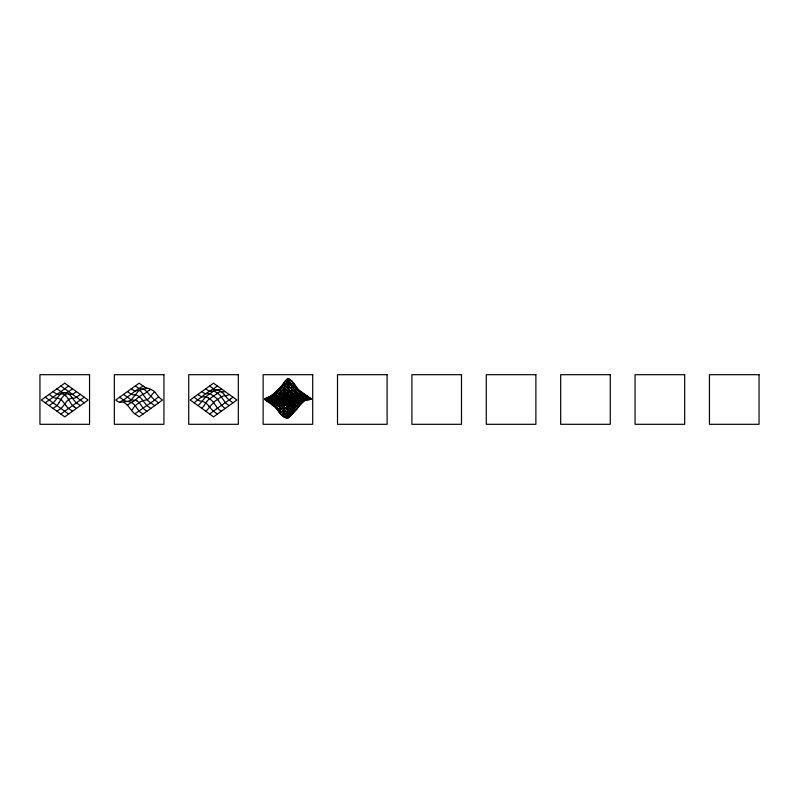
<?xml version="1.0" encoding="UTF-8"?>
<svg xmlns="http://www.w3.org/2000/svg" width="799" height="799" viewBox="0 0 799 799"><rect width="100%" height="100%" fill="white"/><g stroke="black" fill="none" stroke-linecap="round" stroke-linejoin="round"><path stroke-width="1.2" d="M59.246 402.316L61.803 398.082A13.783 13.783 0 0 1 63.101 396.434A13.034 13.034 0 0 1 64.749 395.066L66.047 394.227A3.625 3.625 0 0 1 68.185 393.877L68.644 393.967A16.529 16.529 0 0 1 69.293 394.137L70.731 394.466A3.516 3.516 0 0 0 72.549 394.247L73.508 393.697A21.263 21.263 0 0 0 74.167 393.248L76.434 391.6M204.594 404.723L206.691 401.637M204.434 404.973L204.125 405.443A19.516 19.516 0 0 1 201.857 408.339L190.152 400.019L213.523 383.19L236.904 400.019L213.523 416.858L201.837 408.319M283.525 383.46L280.119 387.785A29.283 29.283 0 0 1 279.64 388.274L275.575 392.229M294.741 384.838L294.252 384.129A28.025 28.025 0 0 0 293.113 382.581L291.815 381.163A15.341 15.341 0 0 0 290.676 380.234L287.92 378.596A12.654 12.654 0 0 0 286.621 379.685L285.323 381.083A29.313 29.313 0 0 0 284.334 382.341L282.716 384.599L286.621 387.195L291.815 392.549L295.71 395.355L302.202 396.873L306.097 399.949A8.35 8.35 0 0 1 307.395 399.73A18.577 18.577 0 0 1 307.885 399.69L309.333 399.58A6.262 6.262 0 0 0 309.992 399.46L311.29 399.021L306.906 395.845M282.566 384.818L282.247 385.258A27.086 27.086 0 0 1 281.428 386.336A22.212 22.212 0 0 1 280.119 387.785L274.447 393.328A27.096 27.096 0 0 1 273.628 394.057A19.715 19.715 0 0 1 272.329 395.086A16.19 16.19 0 0 1 271.031 395.934L269.732 396.614A23.95 23.95 0 0 1 269.243 396.843M283.695 383.23L285.323 381.083L286.621 381.612L289.218 383.61L297.008 392.649L306.097 397.403L308.694 399.64L309.992 399.46A8.13 8.13 0 0 0 311.29 399.021L303.011 393.238M278.661 411.465L279.3 412.344A30.332 30.332 0 0 0 280.119 413.413L281.418 414.841A16.17 16.17 0 0 0 282.726 415.939L284.015 416.868A10.767 10.767 0 0 0 284.834 417.348L285.323 417.577A6.192 6.192 0 0 0 286.621 417.947L287.92 418.057L289.218 416.998A24.549 24.549 0 0 0 290.506 415.72L295.87 410.077A25.348 25.348 0 0 0 297.008 408.818L299.116 406.002M304.799 400.429A9.438 9.438 0 0 0 303.5 401.238A12.794 12.794 0 0 0 302.202 402.306A17.448 17.448 0 0 0 300.903 403.685A29.553 29.553 0 0 0 299.925 404.913L297.827 407.77A25.938 25.938 0 0 1 297.008 408.818L289.218 416.998A16.799 16.799 0 0 1 287.92 418.057A6.472 6.472 0 0 1 286.621 417.937L284.015 416.868A20.524 20.524 0 0 1 282.726 415.939L281.418 414.841A16.16 16.16 0 0 1 280.129 413.403L277.213 409.438A28.135 28.135 0 0 0 276.224 408.179A14.811 14.811 0 0 0 274.936 406.801L272.01 404.674M299.275 405.782L304.799 400.439A6.841 6.841 0 0 1 306.097 399.939L308.694 399.64M201.757 401.478L206.542 396.094L213.523 391.21A10.097 10.097 0 0 1 216.369 390.262L218.147 390.052M209.548 407.091L214.332 401.697L221.323 396.823A10.097 10.097 0 0 1 224.159 395.875L225.218 395.755L226.676 397.552A18.737 18.737 0 0 0 229.093 400.019A20.664 20.664 0 0 0 229.922 400.609L233.008 402.826M209.468 407.19L207.61 409.497A13.373 13.373 0 0 1 205.733 411.245M201.598 401.687L199.82 403.885A13.373 13.373 0 0 1 197.942 405.632M152.939 401.308L158.621 396.843L156.354 393.877A22.252 22.252 0 0 0 155.066 392.279L154.726 391.939A9.898 9.898 0 0 0 154.247 391.5L153.428 390.841A22.112 22.112 0 0 0 152.929 390.471L149.693 388.873A12.135 12.135 0 0 0 147.895 388.244L141.413 389.632A18.587 18.587 0 0 1 140.924 389.812L140.764 389.862A5.643 5.643 0 0 1 140.274 390.002L138.487 391.011L131.346 399.72A5.913 5.913 0 0 1 129.228 401.068M134.871 413.872A17.628 17.628 0 0 1 131.655 410.586L133.773 407.33A30.652 30.652 0 0 1 135.241 405.822A28.215 28.215 0 0 1 136.859 404.374L139.136 402.666L139.805 403.435A24.639 24.639 0 0 1 140.764 404.753L143.031 407.979A10.417 10.417 0 0 0 144.809 409.737A21.443 21.443 0 0 0 145.308 410.077L146.926 411.245M275.415 392.399L271.031 395.934A17.388 17.388 0 0 1 269.732 396.614L267.136 397.752A18.097 18.097 0 0 0 265.837 398.401L264.539 399.21L266.157 400.449M216.289 408.938L230.571 398.971M215.96 409.218L209.628 414.052M285.323 381.083A16.929 16.929 0 0 1 286.611 379.685L287.92 378.596A7.261 7.261 0 0 1 289.218 379.205L291.815 381.163A13.893 13.893 0 0 1 293.103 382.581M266.976 401.078C277.603 408.549 286.222 387.565 293.113 382.581L294.412 384.349C286.691 390.701 281.368 403.505 270.382 403.575M280.119 413.413L295.71 397.592L303.5 393.577L305.288 394.796M286.621 417.947C294.981 411.974 298.017 397.552 309.992 398.002M291.815 381.163C284.174 388.194 280 400.569 268.434 402.187L265.348 399.83M278.821 411.685L285.323 405.043L294.412 397.512L302.202 392.649L303.5 393.577M285.323 417.577C293.642 411.415 296.449 396.444 308.694 397.053M281.418 414.841C289.088 407.949 293.692 396.474 304.799 394.476M294.901 385.078L295.71 386.287L280.119 401.408L272.329 404.883L268.434 402.187M289.218 379.205L274.926 395.595L265.837 400.199M277.852 410.326C283.475 403.445 293.513 396.394 301.393 392.059M284.015 416.868C292.414 410.676 295.111 395.815 307.395 396.164M290.516 380.104C282.906 387.195 278.611 399.29 267.136 401.198M282.716 415.939C290.866 409.687 294.711 394.566 306.746 395.735M149.363 390.192A19.436 19.436 0 0 0 147.246 391.59L146.766 391.969A15.87 15.87 0 0 0 145.458 393.088L141.083 395.385A15.66 15.66 0 0 0 139.136 396.713A28.205 28.205 0 0 0 137.837 397.812L136.05 399.49A20.424 20.424 0 0 1 135.57 399.939L135.241 400.219A12.345 12.345 0 0 1 133.123 401.557M302.202 392.649L300.094 391.13A21.763 21.763 0 0 1 299.605 390.771L297.008 388.124L281.418 401.767L273.628 405.762L272.329 404.883M194.047 402.826L205.733 393.657L215.151 387.635M273.628 405.772A13.843 13.843 0 0 1 274.936 406.801L276.224 408.179L299.605 390.771L300.903 391.71M60.854 414.052L84.225 397.213M299.605 390.771A13.243 13.243 0 0 1 298.307 389.642L282.716 402.047L274.926 406.801M143.031 385.997L137.028 389.792A21.553 21.553 0 0 0 135.241 390.991A24.449 24.449 0 0 0 134.102 391.909L124.364 399.44A17.558 17.558 0 0 1 123.555 399.979A14.742 14.742 0 0 1 122.736 400.449L121.608 401.048A20.654 20.654 0 0 0 119.65 402.247A3.366 3.366 0 0 1 118.362 401.837L115.755 400.019L139.136 383.19L144.17 386.786M210.606 398.202L216.609 393.877M53.054 408.439L55.331 406.811A25.628 25.628 0 0 0 55.82 406.441L56.15 406.182A9.798 9.798 0 0 0 56.959 405.463L57.468 404.893A22.522 22.522 0 0 0 59.226 402.306M215.47 387.395L217.418 385.997M210.277 398.441L209.308 399.13M45.263 402.826L68.644 385.997M49.158 405.632L52.404 403.305A19.146 19.146 0 0 0 53.054 402.816A18.267 18.267 0 0 0 55.97 399.66L57.758 397.253A17.818 17.818 0 0 1 60.784 393.897M72.539 388.803L69.293 391.14A17.688 17.688 0 0 1 68.644 391.59A7.291 7.291 0 0 1 65.398 392.758L64.589 392.748A7.9 7.9 0 0 0 60.764 393.817M56.959 411.245L60.205 408.918A19.146 19.146 0 0 0 60.854 408.429M80.329 394.406L77.084 396.753A17.688 17.688 0 0 1 76.434 397.203L60.854 385.997M152.609 401.547L134.911 413.812M216.769 393.757L218.556 392.499A4.674 4.674 0 0 1 221.003 391.7L221.323 391.76A12.874 12.874 0 0 1 221.972 391.81L223.41 391.919A3.675 3.675 0 0 0 224.07 391.85L224.389 391.78A6.801 6.801 0 0 0 225.218 391.48M230.901 398.741L233.008 397.213M149.363 390.202L150.182 389.752A22.881 22.881 0 0 1 150.821 389.423M131.346 410.167L129.078 407.18A27.056 27.056 0 0 0 127.45 405.293A18.936 18.936 0 0 1 131.346 402.486L133.123 401.557M265.188 399.7L264.539 399.21A18.137 18.137 0 0 1 265.837 398.401L269.083 396.913M306.097 399.949L304.799 400.439L299.605 396.933L294.412 396.224L281.418 386.336M129.218 401.038L128.899 401.138A10.996 10.996 0 0 1 127.45 401.448A16.619 16.619 0 0 1 126.791 401.517L126.152 401.587A10.297 10.297 0 0 0 123.535 402.147A17.218 17.218 0 0 1 127.411 405.333M58.926 394.446L59.396 394.346A16.759 16.759 0 0 0 59.875 394.227L61.473 393.867A3.645 3.645 0 0 1 63.6 394.316L64.25 394.706A21.913 21.913 0 0 1 64.749 395.056L65.568 395.675A8.619 8.619 0 0 1 66.217 396.264M225.937 395.665L225.378 395.745M73.178 398.311L72.379 398.361A7.9 7.9 0 0 0 68.554 399.42L70.412 402.576A22.861 22.861 0 0 0 71.7 404.494L72.539 405.463A15.191 15.191 0 0 0 74.167 406.801M56.629 398.331L57.438 398.381A6.931 6.931 0 0 1 60.894 399.51A17.818 17.818 0 0 1 63.89 402.906L65.718 405.283M289.218 416.998C279.76 413.932 275.186 402.876 265.837 398.401M290.516 415.73L285.323 413.632L278.821 406.112L272.329 402.287L267.136 397.752M291.815 414.311L286.621 412.004L280.119 405.003L273.628 401.997L268.434 397.193M293.113 412.873L287.92 410.197L281.418 404.144L274.926 401.577L269.732 396.614M284.015 382.771L287.92 385.318L295.71 393.587L298.307 395.175L303.5 396.674L307.395 399.73M286.621 379.685C294.461 386.117 300.324 394.926 309.992 399.46M61.992 392.219L61.833 392.149A8.729 8.729 0 0 1 60.854 391.59L56.959 388.803M123.555 402.197L120.949 402.057A2.866 2.866 0 0 1 119.65 402.257M294.412 411.555L289.218 408.439L284.015 403.944L276.224 400.908L271.031 395.934M306.097 395.315L305.448 394.906M213.523 388.773L209.628 385.997M197.942 399.999L194.047 397.213M280.119 387.785L291.815 396.384L294.412 397.512L299.605 398.192L303.5 401.228M208.08 397.812L209.787 399.021M137.178 401.058L136.699 400.758A4.514 4.514 0 0 0 135.241 400.209L133.942 400.159A7.291 7.291 0 0 1 131.316 399.81A9.039 9.039 0 0 1 129.887 398.941L123.555 394.406M229.033 405.572L227.076 404.164A11.625 11.625 0 0 1 225.218 402.356A17.218 17.218 0 0 1 224.709 401.717L221.083 396.524A13.044 13.044 0 0 0 219.146 394.536L215.88 392.199A6.432 6.432 0 0 0 213.543 391.14M221.323 411.245L219.286 409.777A11.625 11.625 0 0 1 217.418 407.969A17.218 17.218 0 0 1 216.919 407.32L213.293 402.137A13.044 13.044 0 0 0 211.345 400.149L209.877 399.081M198.831 395.056L199.89 395.805A6.372 6.372 0 0 0 201.817 396.793A6.172 6.172 0 0 0 203.385 396.843L204.514 396.783A6.792 6.792 0 0 1 205.733 396.813A6.432 6.432 0 0 1 208.07 397.832M198.591 394.886L197.942 394.406M205.733 388.803L207.68 390.202A6.372 6.372 0 0 0 209.618 391.18A6.172 6.172 0 0 0 211.176 391.23L212.304 391.17A6.792 6.792 0 0 1 213.523 391.2M135.241 385.997L139.136 388.574A3.785 3.785 0 0 0 139.965 388.783L140.284 388.813A11.566 11.566 0 0 0 140.924 388.843L142.042 388.883A5.174 5.174 0 0 1 143.031 389.063M80.329 405.632L77.084 403.305A19.146 19.146 0 0 1 76.434 402.816A18.267 18.267 0 0 1 73.528 399.66L71.74 397.253M53.054 391.6L55.331 393.248A23.86 23.86 0 0 0 55.82 393.587L56.959 394.237A3.596 3.596 0 0 0 58.926 394.436M72.539 411.245L69.293 408.918A19.146 19.146 0 0 1 68.644 408.429M302.851 393.118L301.553 392.179M217.418 414.052L214.342 411.835A20.664 20.664 0 0 1 213.523 411.215A18.737 18.737 0 0 1 211.096 408.768L208.829 406.002M158.621 402.826L155.535 400.609A20.325 20.325 0 0 1 154.716 399.989A20.245 20.245 0 0 1 153.098 398.481L149.842 395.205A12.065 12.065 0 0 1 149.363 394.686L148.394 393.507A27.995 27.995 0 0 0 146.926 391.85M154.726 405.632L149.203 401.657A16.21 16.21 0 0 1 146.916 399.65A26.517 26.517 0 0 1 145.138 397.413L142.402 393.458A28.764 28.764 0 0 0 141.583 392.339L140.434 391.101A3.476 3.476 0 0 0 139.136 390.411A2.677 2.677 0 0 0 138.287 390.331L135.76 390.961A2.677 2.677 0 0 1 135.241 390.991A3.096 3.096 0 0 1 133.942 390.611L131.346 388.803M127.45 391.6L131.346 394.316A6.562 6.562 0 0 0 133.783 394.856L134.422 394.906A11.306 11.306 0 0 1 135.241 394.966M150.821 408.439L148.065 406.451A15.76 15.76 0 0 1 146.926 405.552A18.517 18.517 0 0 1 144.829 403.105L143.031 400.708A20.574 20.574 0 0 0 139.176 396.664M119.65 397.213L122.906 399.55A20.055 20.055 0 0 0 123.545 399.979M143.031 414.052L141.083 412.654A15.041 15.041 0 0 1 139.116 411.046L137.987 409.637A36.874 36.874 0 0 1 137.508 408.968L136.22 407.13A26.697 26.697 0 0 0 135.241 405.812A13.883 13.883 0 0 0 131.356 402.466M135.241 414.052L139.136 416.858L162.517 400.019L160.729 398.741A12.714 12.714 0 0 1 158.602 396.863M84.225 402.826L76.434 397.203M76.434 408.439L74.167 406.811M49.158 394.406L53.054 397.203A8.729 8.729 0 0 0 54.032 397.762L54.202 397.832A8.459 8.459 0 0 0 56.629 398.311M45.263 397.213L68.644 414.052M295.71 410.247C288.848 403.485 278.442 402.596 272.329 395.086M278.821 389.053C285.043 396.684 294.991 397.203 302.202 402.306M297.008 408.818C290.327 401.857 279.37 401.947 273.628 394.057M298.307 407.12C291.605 400.579 280.509 400.878 274.926 392.868M277.523 390.272C283.395 398.142 293.942 398.182 300.903 403.685M299.605 405.343C292.824 399.31 281.837 399.6 276.224 391.58M224.409 394.776L225.218 395.755M276.224 408.179L277.523 409.867M278.012 410.546L278.501 411.235M294.412 384.349L297.008 388.124A16.04 16.04 0 0 0 298.297 389.642M295.71 386.287L296.179 386.986A31.411 31.411 0 0 0 297.008 388.124M221.343 388.823A7.83 7.83 0 0 1 218.157 390.102M229.133 394.436A7.83 7.83 0 0 1 225.947 395.715M225.218 408.439A20.195 20.195 0 0 1 224.409 407.87L223.75 407.38A12.335 12.335 0 0 1 222.262 406.072L221.952 405.682A16.729 16.729 0 0 1 221.323 404.883A29.363 29.363 0 0 1 220.494 403.705L218.886 401.248A22.452 22.452 0 0 0 217.438 399.26A11.076 11.076 0 0 0 215.8 397.732L211.735 394.806A17.238 17.238 0 0 0 211.256 394.466L211.086 394.356A5.943 5.943 0 0 0 209.787 393.707L209.628 393.657A3.925 3.925 0 0 0 208.639 393.517L207.191 393.617A9.448 9.448 0 0 1 205.733 393.687A3.995 3.995 0 0 1 204.274 393.248L202.806 392.319A22.392 22.392 0 0 1 201.837 391.61M221.363 391.71A19.316 19.316 0 0 1 224.379 394.806M221.363 391.68A10.147 10.147 0 0 0 217.578 390.182L216.779 390.022A10.387 10.387 0 0 1 213.483 388.853M208.789 406.022A19.316 19.316 0 0 0 205.772 402.926A10.147 10.147 0 0 0 201.997 401.398L201.188 401.248A10.387 10.387 0 0 1 197.892 400.079M206.651 401.607A12.904 12.904 0 0 1 209.298 399.12M154.676 391.88A15.84 15.84 0 0 0 151.82 394.906L150.512 396.564A20.365 20.365 0 0 1 149.053 398.252L148.394 398.831A4.794 4.794 0 0 1 147.575 399.36L146.926 399.64A14.012 14.012 0 0 1 145.138 400.179L144.01 400.439A17.458 17.458 0 0 0 143.031 400.699M146.926 387.964A10.697 10.697 0 0 1 144.14 386.836M123.515 400.029A10.407 10.407 0 0 0 127.441 401.488L128.579 401.607A8.919 8.919 0 0 1 131.376 402.416M143.131 388.873A11.246 11.246 0 0 1 146.826 391.919M135.271 394.846A8.809 8.809 0 0 1 139.106 396.753M139.136 402.666A11.246 11.246 0 0 0 137.997 401.667A16.21 16.21 0 0 0 137.188 401.058M139.156 402.686A14.981 14.981 0 0 1 143.011 400.649M71.68 397.293A17.818 17.818 0 0 0 68.714 393.897A6.931 6.931 0 0 0 65.228 392.768L64.429 392.718A8.459 8.459 0 0 1 61.962 392.299M68.574 399.5A17.818 17.818 0 0 0 65.598 402.906L63.78 405.283A18.267 18.267 0 0 1 60.904 408.489M66.257 396.224A18.137 18.137 0 0 1 68.454 399.35M68.584 408.489A18.267 18.267 0 0 1 65.738 405.273M76.474 397.263A7.291 7.291 0 0 1 73.188 398.371M64.749 383.19L41.368 400.019L64.749 416.858L88.13 400.019L64.749 383.19M89.548 374.701L39.95 374.701L39.95 424.299L89.548 424.299L89.548 374.701M163.935 374.701L114.337 374.701L114.337 424.299L163.935 424.299L163.935 374.701M238.322 374.701L188.734 374.701L188.734 424.299L238.322 424.299L238.322 374.701M312.709 374.701L263.121 374.701L263.121 424.299L312.709 424.299L312.709 374.701M387.106 374.701L337.508 374.701L337.508 424.299L387.106 424.299L387.106 374.701M461.492 374.701L411.894 374.701L411.894 424.299L461.492 424.299L461.492 374.701M535.879 374.701L486.291 374.701L486.291 424.299L535.879 424.299L535.879 374.701M610.266 374.701L560.678 374.701L560.678 424.299L610.266 424.299L610.266 374.701M684.663 374.701L635.065 374.701L635.065 424.299L684.663 424.299L684.663 374.701M759.05 374.701L709.452 374.701L709.452 424.299L759.05 424.299L759.05 374.701"/></g></svg>
